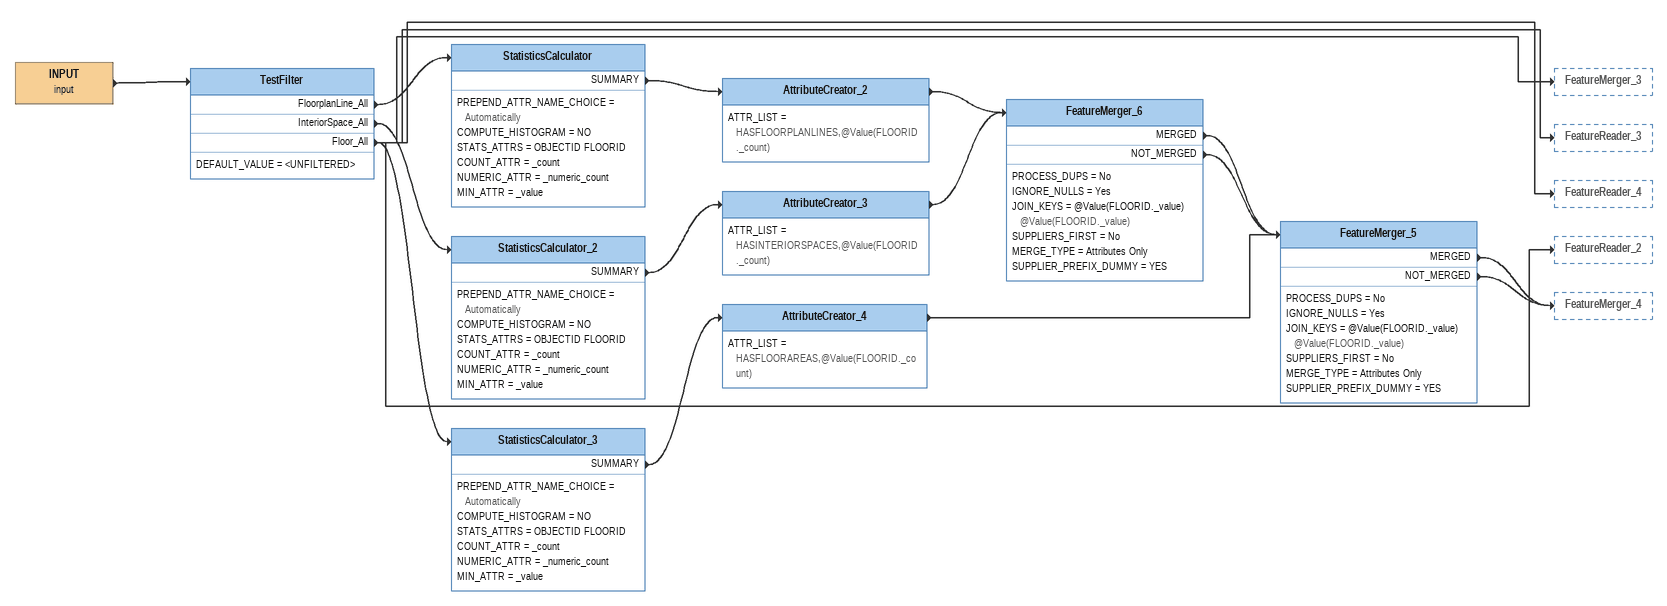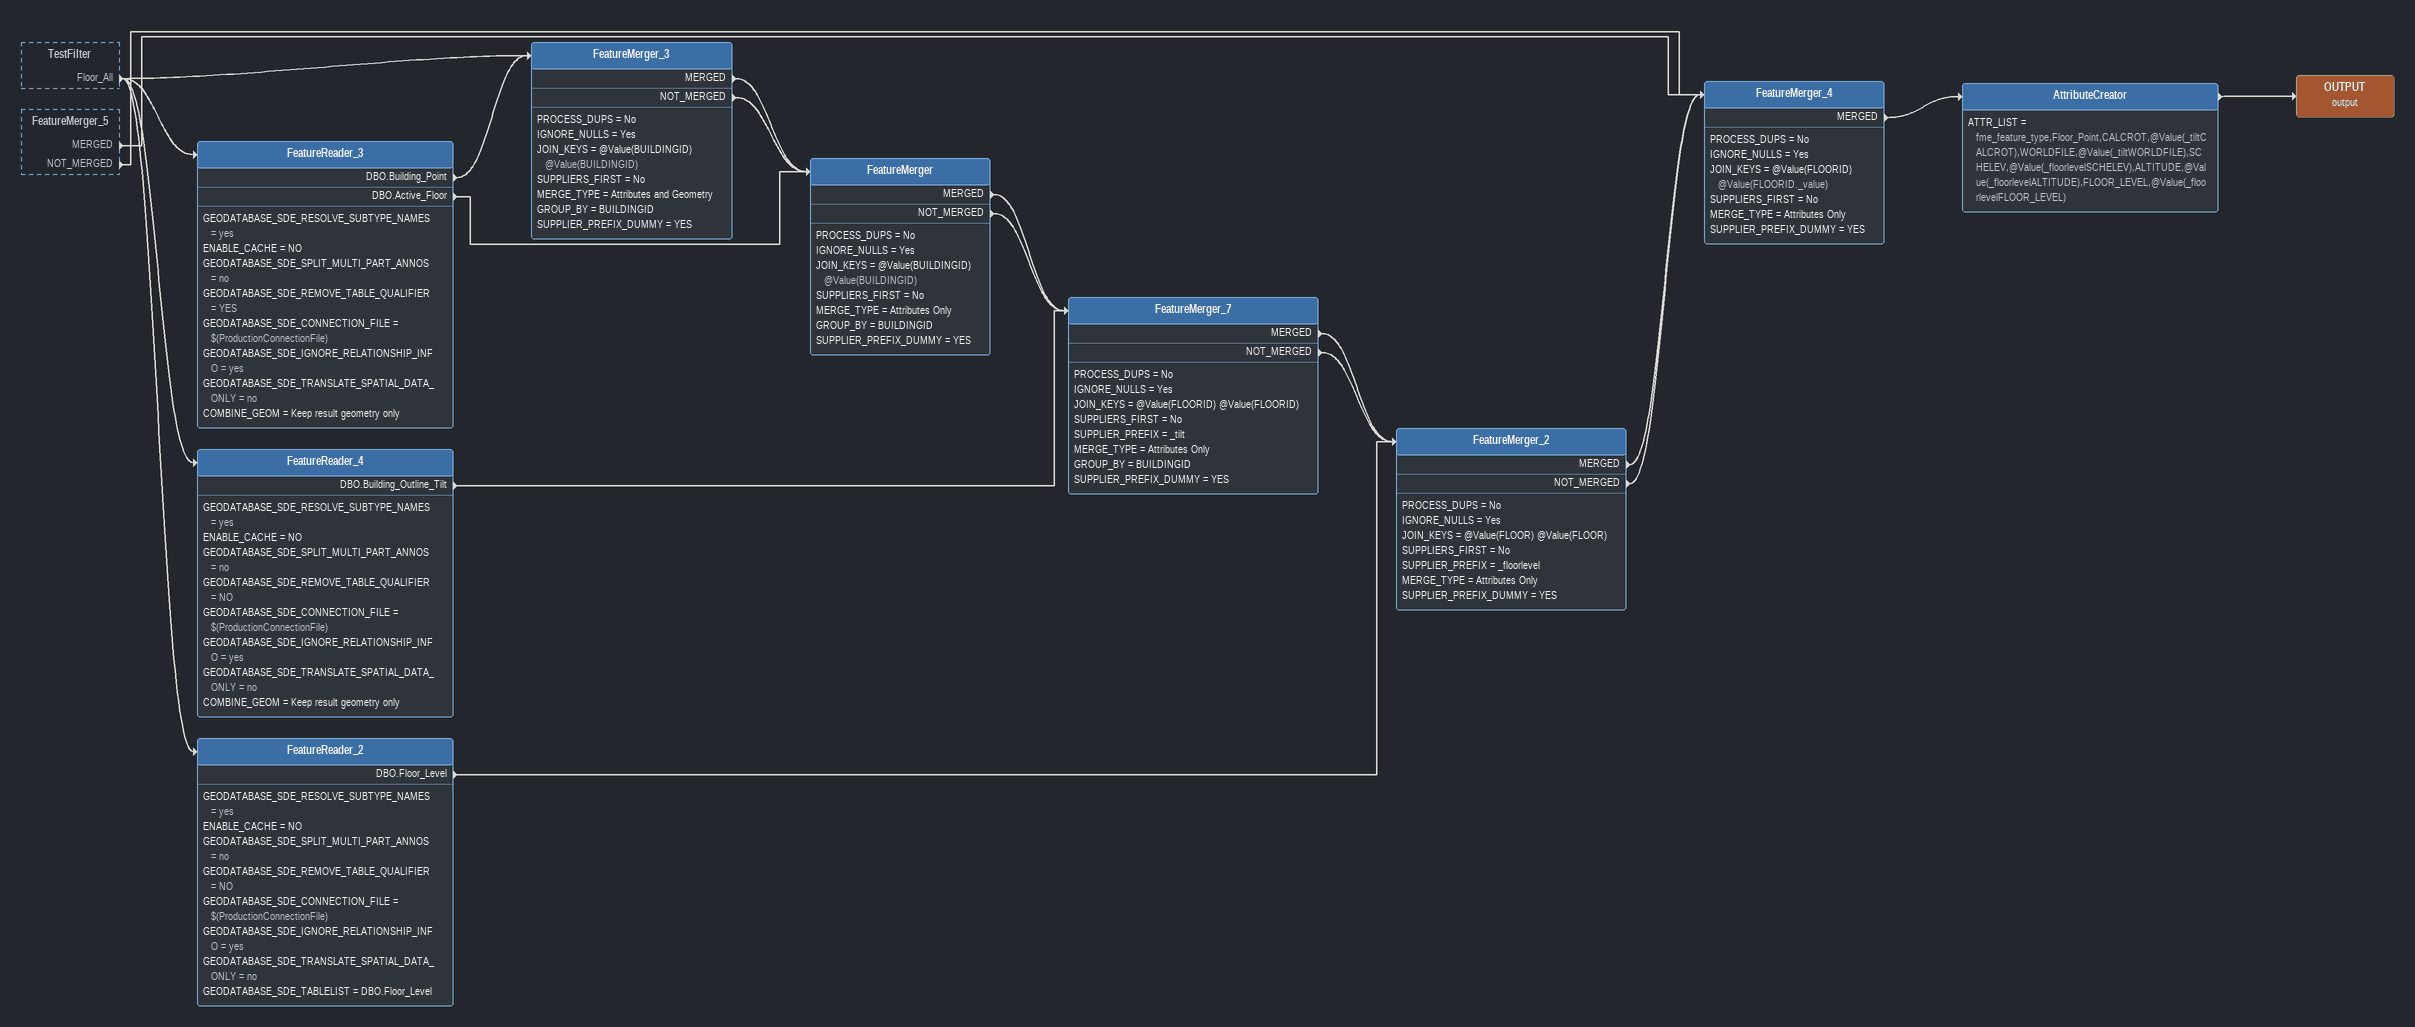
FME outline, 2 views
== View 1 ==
INPUT (input)
    -> TestFilter
TestFilter
    DEFAULT_VALUE = <UNFILTERED>
    FloorplanLine_All -> StatisticsCalculator
    InteriorSpace_All -> StatisticsCalculator_2
    Floor_All -> StatisticsCalculator_3
    Floor_All -> FeatureMerger_3
    Floor_All -> FeatureReader_3
    Floor_All -> FeatureReader_4
    Floor_All -> FeatureReader_2
StatisticsCalculator
    PREPEND_ATTR_NAME_CHOICE = Automatically
    COMPUTE_HISTOGRAM = NO
    STATS_ATTRS = OBJECTID FLOORID
    COUNT_ATTR = _count
    NUMERIC_ATTR = _numeric_count
    MIN_ATTR = _value
    SUMMARY -> AttributeCreator_2
AttributeCreator_2
    ATTR_LIST = HASFLOORPLANLINES,@Value(FLOORID._count)
    -> FeatureMerger_6
StatisticsCalculator_2
    PREPEND_ATTR_NAME_CHOICE = Automatically
    COMPUTE_HISTOGRAM = NO
    STATS_ATTRS = OBJECTID FLOORID
    COUNT_ATTR = _count
    NUMERIC_ATTR = _numeric_count
    MIN_ATTR = _value
    SUMMARY -> AttributeCreator_3
AttributeCreator_3
    ATTR_LIST = HASINTERIORSPACES,@Value(FLOORID._count)
    -> FeatureMerger_6
FeatureMerger_6
    PROCESS_DUPS = No
    IGNORE_NULLS = Yes
    JOIN_KEYS = @Value(FLOORID._value) @Value(FLOORID._value)
    SUPPLIERS_FIRST = No
    MERGE_TYPE = Attributes Only
    SUPPLIER_PREFIX_DUMMY = YES
    MERGED -> FeatureMerger_5
    NOT_MERGED -> FeatureMerger_5
StatisticsCalculator_3
    PREPEND_ATTR_NAME_CHOICE = Automatically
    COMPUTE_HISTOGRAM = NO
    STATS_ATTRS = OBJECTID FLOORID
    COUNT_ATTR = _count
    NUMERIC_ATTR = _numeric_count
    MIN_ATTR = _value
    SUMMARY -> AttributeCreator_4
AttributeCreator_4
    ATTR_LIST = HASFLOORAREAS,@Value(FLOORID._count)
    -> FeatureMerger_5
FeatureMerger_5
    PROCESS_DUPS = No
    IGNORE_NULLS = Yes
    JOIN_KEYS = @Value(FLOORID._value) @Value(FLOORID._value)
    SUPPLIERS_FIRST = No
    MERGE_TYPE = Attributes Only
    SUPPLIER_PREFIX_DUMMY = YES
    MERGED -> FeatureMerger_4
    NOT_MERGED -> FeatureMerger_4

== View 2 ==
TestFilter [outside]
    Floor_All -> FeatureMerger_3
    Floor_All -> FeatureReader_3
    Floor_All -> FeatureReader_4
    Floor_All -> FeatureReader_2
FeatureMerger_5 [outside]
    MERGED -> FeatureMerger_4
    NOT_MERGED -> FeatureMerger_4
FeatureReader_3
    GEODATABASE_SDE_RESOLVE_SUBTYPE_NAMES = yes
    ENABLE_CACHE = NO
    GEODATABASE_SDE_SPLIT_MULTI_PART_ANNOS = no
    GEODATABASE_SDE_REMOVE_TABLE_QUALIFIER = YES
    GEODATABASE_SDE_CONNECTION_FILE = $(ProductionConnectionFile)
    GEODATABASE_SDE_IGNORE_RELATIONSHIP_INFO = yes
    GEODATABASE_SDE_TRANSLATE_SPATIAL_DATA_ONLY = no
    COMBINE_GEOM = Keep result geometry only
    DBO.Building_Point -> FeatureMerger_3
    DBO.Active_Floor -> FeatureMerger
FeatureMerger_3
    PROCESS_DUPS = No
    IGNORE_NULLS = Yes
    JOIN_KEYS = @Value(BUILDINGID) @Value(BUILDINGID)
    SUPPLIERS_FIRST = No
    MERGE_TYPE = Attributes and Geometry
    GROUP_BY = BUILDINGID
    SUPPLIER_PREFIX_DUMMY = YES
    MERGED -> FeatureMerger
    NOT_MERGED -> FeatureMerger
FeatureMerger
    PROCESS_DUPS = No
    IGNORE_NULLS = Yes
    JOIN_KEYS = @Value(BUILDINGID) @Value(BUILDINGID)
    SUPPLIERS_FIRST = No
    MERGE_TYPE = Attributes Only
    GROUP_BY = BUILDINGID
    SUPPLIER_PREFIX_DUMMY = YES
    MERGED -> FeatureMerger_7
    NOT_MERGED -> FeatureMerger_7
FeatureReader_4
    GEODATABASE_SDE_RESOLVE_SUBTYPE_NAMES = yes
    ENABLE_CACHE = NO
    GEODATABASE_SDE_SPLIT_MULTI_PART_ANNOS = no
    GEODATABASE_SDE_REMOVE_TABLE_QUALIFIER = NO
    GEODATABASE_SDE_CONNECTION_FILE = $(ProductionConnectionFile)
    GEODATABASE_SDE_IGNORE_RELATIONSHIP_INFO = yes
    GEODATABASE_SDE_TRANSLATE_SPATIAL_DATA_ONLY = no
    COMBINE_GEOM = Keep result geometry only
    DBO.Building_Outline_Tilt -> FeatureMerger_7
FeatureMerger_7
    PROCESS_DUPS = No
    IGNORE_NULLS = Yes
    JOIN_KEYS = @Value(FLOORID) @Value(FLOORID)
    SUPPLIERS_FIRST = No
    SUPPLIER_PREFIX = _tilt
    MERGE_TYPE = Attributes Only
    GROUP_BY = BUILDINGID
    SUPPLIER_PREFIX_DUMMY = YES
    MERGED -> FeatureMerger_2
    NOT_MERGED -> FeatureMerger_2
FeatureReader_2
    GEODATABASE_SDE_RESOLVE_SUBTYPE_NAMES = yes
    ENABLE_CACHE = NO
    GEODATABASE_SDE_SPLIT_MULTI_PART_ANNOS = no
    GEODATABASE_SDE_REMOVE_TABLE_QUALIFIER = NO
    GEODATABASE_SDE_CONNECTION_FILE = $(ProductionConnectionFile)
    GEODATABASE_SDE_IGNORE_RELATIONSHIP_INFO = yes
    GEODATABASE_SDE_TRANSLATE_SPATIAL_DATA_ONLY = no
    GEODATABASE_SDE_TABLELIST = DBO.Floor_Level
    DBO.Floor_Level -> FeatureMerger_2
FeatureMerger_2
    PROCESS_DUPS = No
    IGNORE_NULLS = Yes
    JOIN_KEYS = @Value(FLOOR) @Value(FLOOR)
    SUPPLIERS_FIRST = No
    SUPPLIER_PREFIX = _floorlevel
    MERGE_TYPE = Attributes Only
    SUPPLIER_PREFIX_DUMMY = YES
    MERGED -> FeatureMerger_4
    NOT_MERGED -> FeatureMerger_4
FeatureMerger_4
    PROCESS_DUPS = No
    IGNORE_NULLS = Yes
    JOIN_KEYS = @Value(FLOORID) @Value(FLOORID._value)
    SUPPLIERS_FIRST = No
    MERGE_TYPE = Attributes Only
    SUPPLIER_PREFIX_DUMMY = YES
    MERGED -> AttributeCreator
AttributeCreator
    ATTR_LIST = fme_feature_type,Floor_Point,CALCROT,@Value(_tiltCALCROT),WORLDFILE,@Value(_tiltWORLDFILE),SCHELEV,@Value(_floorlevelSCHELEV),ALTITUDE,@Value(_floorlevelALTITUDE),FLOOR_LEVEL,@Value(_floorlevelFLOOR_LEVEL)
    -> OUTPUT (output)
OUTPUT (output)
